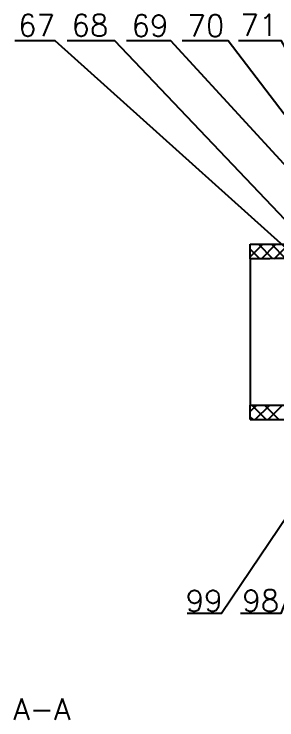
# Model space of a CAD drawing. Header units: millimetres. Extents: x 56 to 1245, y 45 to 886.
# Drawn here: x 536.5 to 597.5, y 551.1 to 714.9 of the extents above; entities that cross this region are included whole.
import ezdxf
from ezdxf.enums import TextEntityAlignment as Align

# ---------------------------------------------------------------- set-up
doc = ezdxf.new("R2010")
doc.units = ezdxf.units.MM
doc.layers.add('细实线', color=3, linetype='Continuous', lineweight=13)
doc.styles.get("Standard").update_dxf_attribs({"font": 'txt', "bigfont": 'gbcbig.shx'})

msp = doc.modelspace()

# ---------------------------------------------------------------- linework, layer by layer
at = {"layer": 'Defpoints', "linetype": 'Continuous', "lineweight": -3}
for p, q in [((596.88, 658.14), (601.21, 662.47)), ((591.3, 658.14), (591.3, 661.47)), ((591.3, 658.55), (594.22, 661.47)), ((593.55, 658.14), (591.3, 660.38)), ((596.54, 658.14), (593.21, 661.47)), ((593.88, 658.14), (597.22, 661.47)), ((599.53, 658.14), (596.2, 661.47)), ((591.3, 658.14), (591.3, 624.14)), ((591.3, 620.8), (591.3, 624.14)), ((591.3, 622.63), (592.81, 624.14)), ((594.96, 620.8), (591.63, 624.14)), ((592.47, 620.8), (595.81, 624.14)), ((597.95, 620.8), (594.62, 624.14)), ((595.47, 620.8), (598.8, 624.14)), ((591.97, 620.8), (591.3, 621.46))]:
    msp.add_line(p, q, dxfattribs=at)
at = {"layer": 'Defpoints', "lineweight": -3}
for points in [[(615.11, 646.63), (546.01, 708.69), (536.65, 708.69)], [(613.1, 652.75), (559.92, 708.69), (548.86, 708.69)], [(609.51, 668.78), (572.85, 708.69), (562.61, 708.69)], [(608.91, 678.89), (586.16, 708.69), (575.54, 708.69)], [(615.02, 678.87), (598.52, 708.69), (588.6, 708.69)], [(628.93, 654.03), (598.42, 575.76), (589.04, 575.76)], [(602.44, 602.17), (584.66, 575.76), (576.67, 575.76)]]:
    msp.add_lwpolyline(points, dxfattribs=at)
at = {"layer": 'Defpoints', "linetype": 'Continuous', "lineweight": -3}
for major_axis, ratio, start_param, end_param in [((5384.3, 1.77), 0.003776, 1.567403, 1.569051), ((-12587.63, -4.04), 0.001351, 4.710673, 4.711643), ((-12587.63, -4.04), 0.001351, 1.571542, 1.572513), ((-15055.8, -4.84), 0.001351, 1.57142, 1.57201)]:
    msp.add_ellipse((581.91, 641.13), major_axis=major_axis, ratio=ratio, start_param=start_param, end_param=end_param, dxfattribs=at)

# ---------------------------------------------------------------- texts
at = {"layer": 'Defpoints', "lineweight": -3}
for s, p in [('67', (541.73, 712.31)), ('68', (554.11, 712.31)), ('69', (568.03, 712.21)), ('70', (581.01, 712.21)), ('71', (593.32, 712.4)), ('99', (580.61, 578.71)), ('98', (593.73, 578.75))]:
    msp.add_text(s, height=5, dxfattribs=at).set_placement(p, align=Align.MIDDLE_CENTER)
at = {"layer": 'Defpoints'}
msp.add_text('A-A', height=5, dxfattribs=at).set_placement((536.3, 551.09))
at = {"layer": '细实线', "insert": (594.83, 709.05), "char_height": 3.5, "width": 5, "attachment_point": 1}
msp.add_mtext('\\A1;', dxfattribs=at)

doc.saveas('drawing.dxf')
